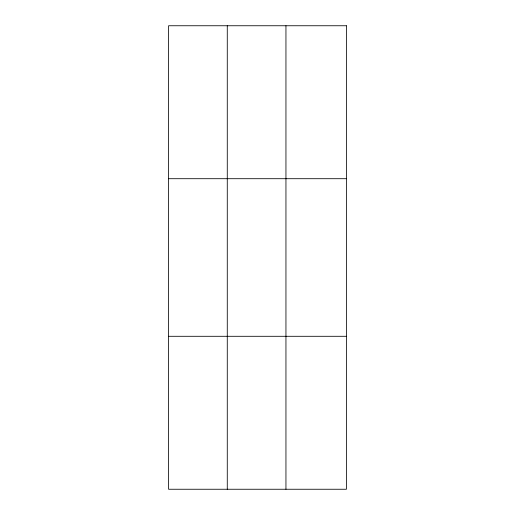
<?xml version="1.0" encoding="UTF-8"?>
<svg xmlns="http://www.w3.org/2000/svg" width="515" height="515" viewBox="0 0 515 515"><rect width="100%" height="100%" fill="white"/><g stroke="black" fill="none" stroke-linecap="round" stroke-linejoin="round"><path stroke-width="0.77" d="M227.276 25.75L227.276 489.25M285.947 25.75L285.947 489.25M168.598 178.705L346.402 178.705M168.598 336.295L346.402 336.295M346.402 25.75L346.402 489.25L168.598 489.25L168.598 25.75L346.402 25.75"/></g></svg>
